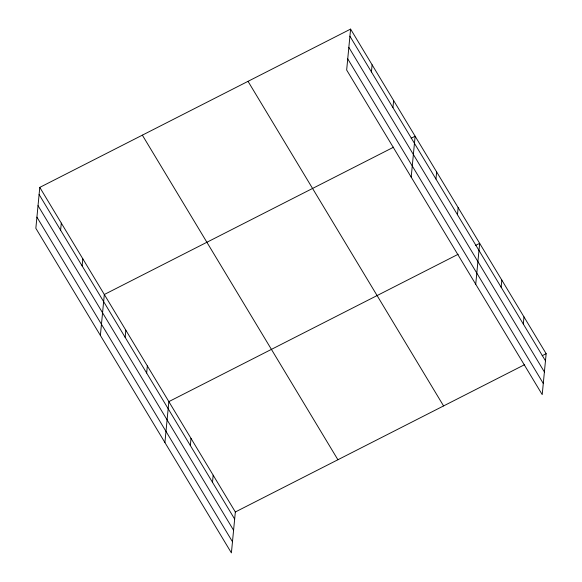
<?xml version="1.0" encoding="UTF-8"?>
<svg xmlns="http://www.w3.org/2000/svg" width="582" height="582" viewBox="0 0 582 582"><rect width="100%" height="100%" fill="white"/><g stroke="black" fill="none" stroke-linecap="round" stroke-linejoin="round"><path stroke-width="0.87" d="M39.787 187.389L35.844 228.304L231.403 552.9L235.339 511.978L39.787 187.389L350.597 29.1L546.156 353.696L542.213 394.611L346.661 70.022L350.597 29.1M60.615 230.203L61.299 223.095M82.127 265.909L82.811 258.794M100.38 335.421L104.324 294.499L393.665 147.151M125.145 337.32L125.828 330.205M146.657 373.026L147.341 365.911M164.91 442.538L168.853 401.616L458.194 254.261M190.329 445.521L191.02 438.406M212.495 482.303L213.179 475.196M371.425 71.921L372.109 64.806M392.937 107.626L393.621 100.511M411.19 177.139L415.133 136.217L411.154 138.24M435.954 179.03L436.646 171.923M457.467 214.736L458.15 207.629M475.727 284.249L479.663 243.334L475.69 245.357M501.146 287.232L501.829 280.117M523.305 324.021L523.989 316.906M235.339 511.978L524.688 364.623M542.177 355.718L546.156 353.696M349.913 36.215L545.465 360.804M348.836 47.368L544.396 371.963M347.73 58.862L543.29 383.458M248.034 81.335L443.586 405.93M142.357 135.155L337.909 459.744M39.103 194.497L234.655 519.093M38.026 205.657L233.586 530.246M36.921 217.151L232.473 541.74"/></g></svg>
